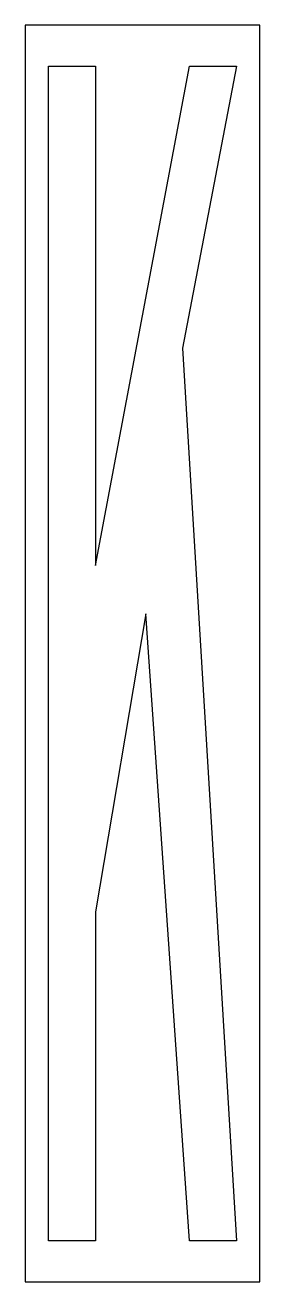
# Model space of a CAD drawing. Extents: x 0 to 20, y 0 to 107.
import ezdxf

# ---------------------------------------------------------------- set-up
doc = ezdxf.new("R2010")
doc.units = 0
doc.layers.add('CUT', color=7, linetype='Continuous')
doc.layers.add('OUTSIDE', color=1, linetype='Continuous')

msp = doc.modelspace()

# ---------------------------------------------------------------- linework, layer by layer
at = {"layer": 'CUT'}
msp.add_lwpolyline([(2, 103.5), (5.9975, 103.5), (5.9975, 61), (13.9925, 103.5), (18, 103.5), (13.4029, 79.5), (18, 3.5), (13.9925, 3.5), (10.2948, 56.87), (5.9975, 31.5), (5.9975, 3.5), (2, 3.5)], close=True, dxfattribs=at)
at = {"layer": 'OUTSIDE'}
msp.add_lwpolyline([(0, 0), (20, 0), (20, 107), (0, 107)], close=True, dxfattribs=at)

doc.saveas('drawing.dxf')
